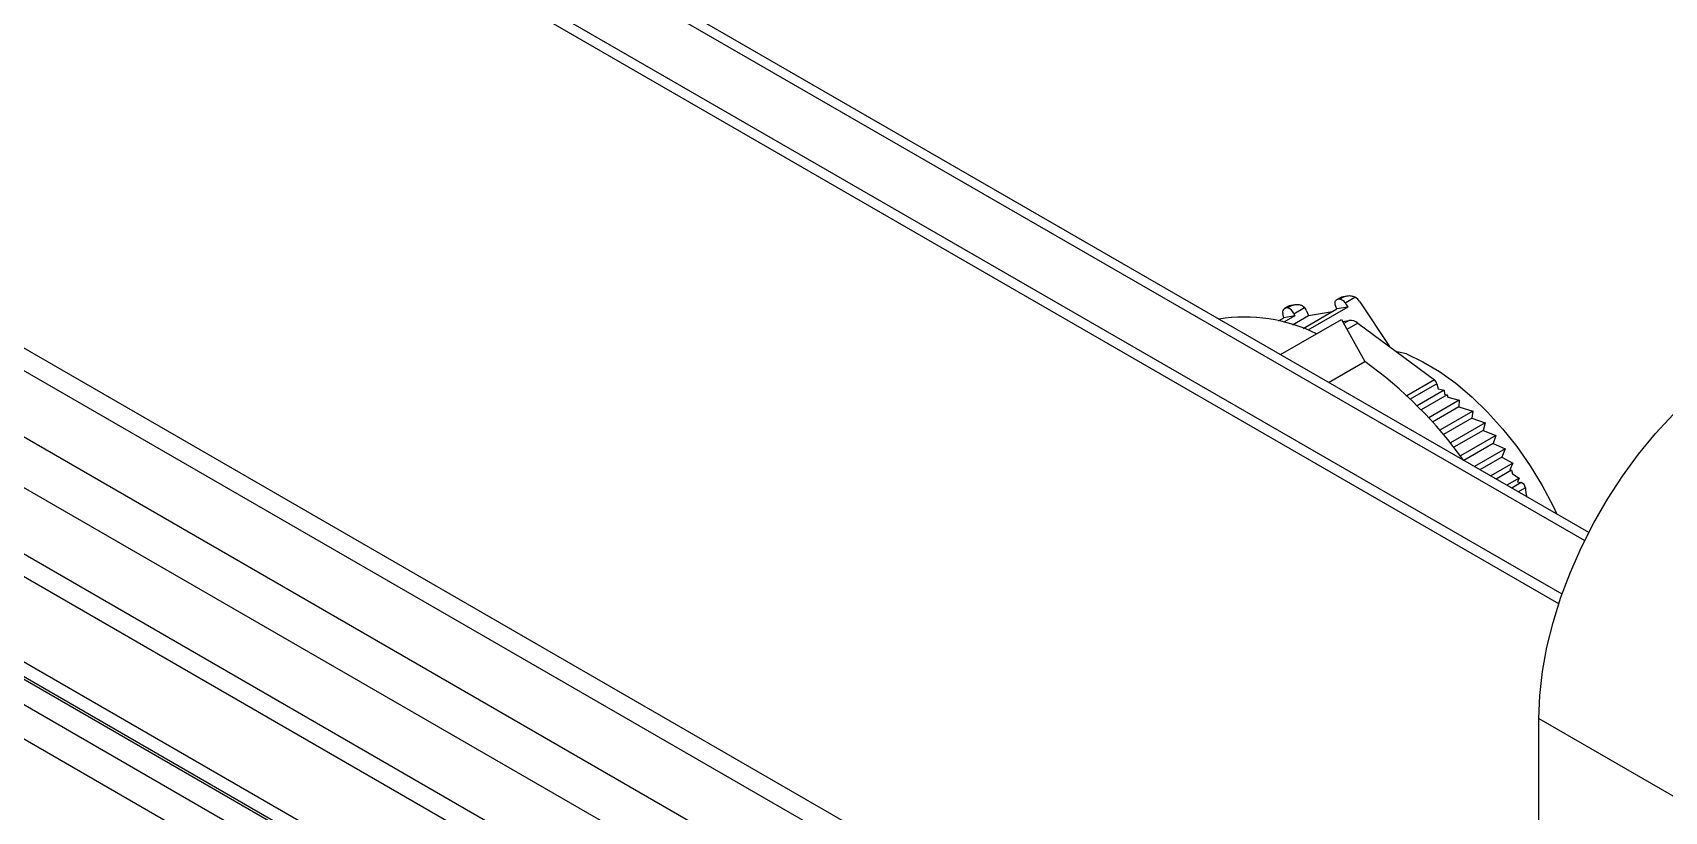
# Model space of a CAD drawing. Extents: x 7 to 135, y 1 to 99.
# Drawn here: x 85.05 to 94.29, y 18.42 to 22.84 of the extents above; entities that cross this region are included whole.
import ezdxf

# ---------------------------------------------------------------- set-up
doc = ezdxf.new("R2010")
doc.units = 0
doc.header["$MEASUREMENT"] = 0
doc.layers.add('OBJECT', color=7, linetype='CONTINUOUS')

msp = doc.modelspace()

# ---------------------------------------------------------------- linework, layer by layer
at = {"layer": 'OBJECT'}
for p, q in [((93.8418, 19.9554), (85.6432, 24.6883)), ((93.8649, 20.0012), (85.7029, 24.7131)), ((93.7136, 19.6519), (85.1972, 24.5683)), ((93.6951, 19.5977), (85.2232, 24.4884)), ((92.2815, 16.8422), (81.7746, 22.9077)), ((92.1728, 16.7767), (81.691, 22.8278)), ((91.8937, 16.5603), (81.4751, 22.5749)), ((91.8101, 16.3229), (81.3513, 22.3606)), ((92.0887, 15.7845), (81.2403, 22.0472)), ((92.332, 15.5158), (81.2129, 21.9347)), ((92.1997, 15.1099), (81.5377, 21.265)), ((92.1633, 21.2844), (92.1394, 21.2706)), ((92.1404, 21.2712), (92.1599, 21.2824)), ((92.1592, 21.2743), (92.1404, 21.2712)), ((92.1786, 21.2855), (92.1592, 21.2743)), ((92.1786, 21.2855), (92.1599, 21.2824)), ((92.1977, 21.2914), (92.1682, 21.2864)), ((92.1942, 21.2418), (92.2547, 21.2768)), ((92.2473, 21.1586), (92.4375, 21.2684)), ((92.5001, 21.2789), (92.274, 21.1484)), ((92.4375, 21.2684), (92.432, 21.2815)), ((92.4596, 21.3338), (92.4357, 21.3201)), ((92.4367, 21.3206), (92.4562, 21.3318)), ((92.4555, 21.3237), (92.4367, 21.3206)), ((92.5001, 21.2789), (92.4375, 21.2684)), ((92.475, 21.335), (92.4555, 21.3237)), ((92.475, 21.335), (92.4562, 21.3318)), ((92.494, 21.3408), (92.4645, 21.3359)), ((92.4845, 21.3024), (92.5403, 21.3346)), ((92.4845, 21.3024), (92.5001, 21.2789)), ((92.5688, 21.308), (92.736, 21.0553)), ((92.1035, 15.0659), (81.5111, 21.1808)), ((92.1274, 15.0675), (81.5349, 21.1824)), ((92.1071, 21.201), (92.1371, 21.2183)), ((92.118, 21.0097), (92.4636, 21.2093)), ((92.1371, 21.2183), (92.132, 21.2436)), ((92.1997, 21.2288), (92.1371, 21.2183)), ((92.1997, 21.2288), (92.1383, 21.1933)), ((92.187, 21.1793), (92.2777, 21.2316)), ((92.1942, 21.2418), (92.1997, 21.2288)), ((92.2667, 21.2576), (92.2777, 21.2316)), ((92.2777, 21.2316), (92.4127, 21.2541)), ((92.4636, 21.2093), (92.5966, 20.9707)), ((92.4702, 21.1976), (92.5083, 21.2039)), ((92.5083, 21.2039), (92.4768, 21.1857)), ((92.5566, 21.1883), (92.4951, 21.1528)), ((92.5566, 21.1883), (92.9903, 20.8669)), ((92.0029, 14.9804), (81.4104, 21.0953)), ((92.832, 21.0135), (92.7768, 21.025)), ((91.9012, 14.8442), (81.3087, 20.9591)), ((92.391, 20.8521), (92.5966, 20.9707)), ((92.9903, 20.8669), (92.8339, 20.7766)), ((93.0046, 20.8446), (92.8539, 20.7576)), ((93.0459, 20.8074), (92.893, 20.7191)), ((93.0046, 20.8446), (93.0116, 20.8156)), ((93.0116, 20.8156), (93.0459, 20.8074)), ((93.0459, 20.8074), (93.0476, 20.7848)), ((93.0635, 20.7815), (92.9156, 20.6961)), ((93.1315, 20.7506), (92.9586, 20.6507)), ((93.1289, 20.713), (92.9802, 20.6271)), ((93.0476, 20.7848), (93.0635, 20.7815)), ((93.0635, 20.7815), (93.0668, 20.7677)), ((93.0668, 20.7677), (93.1315, 20.7506)), ((93.1315, 20.7506), (93.1289, 20.713)), ((93.1289, 20.713), (93.2091, 20.6891)), ((93.2091, 20.6891), (93.0212, 20.5806)), ((93.2019, 20.6488), (93.0418, 20.5564)), ((93.2783, 20.6228), (93.081, 20.5089)), ((93.2091, 20.6891), (93.2019, 20.6488)), ((93.2019, 20.6488), (93.2783, 20.6228)), ((93.2783, 20.6228), (93.2668, 20.58)), ((93.2668, 20.58), (93.1007, 20.4841)), ((93.3391, 20.5516), (93.1381, 20.4355)), ((93.2668, 20.58), (93.3391, 20.5516)), ((93.3391, 20.5516), (93.3235, 20.5065)), ((93.3235, 20.5065), (93.1569, 20.4103)), ((93.3915, 20.4755), (93.2174, 20.375)), ((93.3235, 20.5065), (93.3915, 20.4755)), ((93.3915, 20.4755), (93.3721, 20.4283)), ((93.3721, 20.4283), (93.2486, 20.357)), ((93.4355, 20.3947), (93.3094, 20.3219)), ((93.4282, 20.3544), (93.3407, 20.3039)), ((93.3721, 20.4283), (93.4355, 20.3947)), ((93.4355, 20.3947), (93.4179, 20.3565)), ((93.4179, 20.3565), (93.4282, 20.3544)), ((93.4282, 20.3544), (93.4333, 20.3332)), ((93.4715, 20.3092), (93.4015, 20.2688)), ((93.483, 20.2845), (93.4286, 20.2531)), ((93.4333, 20.3332), (93.4715, 20.3092)), ((93.4715, 20.3092), (93.4613, 20.2889)), ((93.4613, 20.2889), (93.483, 20.2845)), ((93.5059, 20.2545), (93.466, 20.2315)), ((93.5822, 18.9474), (94.4661, 18.4372)), ((93.5822, 14.0491), (93.5822, 18.9474))]:
    msp.add_line(p, q, dxfattribs=at)
at = {"layer": 'OBJECT', "flags": 128}
for points in [[(92.432, 21.2815), (92.4296, 21.2879), (92.4281, 21.2942), (92.4275, 21.3003), (92.4277, 21.3059), (92.4288, 21.3109), (92.4307, 21.3151), (92.4334, 21.3183), (92.4367, 21.3206)], [(92.832, 21.0135), (92.9253, 20.9692), (93.019, 20.9135), (93.112, 20.8469), (93.2034, 20.7702), (93.292, 20.6842), (93.3771, 20.5898), (93.4576, 20.488), (93.5328, 20.38), (93.6016, 20.2669), (93.6635, 20.15), (93.6849, 20.1051)], [(93.5822, 18.9474), (93.5873, 19.0776), (93.6026, 19.2124), (93.6278, 19.3509), (93.6628, 19.4919), (93.7074, 19.6341), (93.761, 19.7762), (93.8233, 19.9172), (93.8938, 20.0559), (93.9717, 20.1909), (94.0565, 20.3212), (94.1475, 20.4456), (94.2438, 20.5632), (94.3447, 20.6728), (94.4492, 20.7736), (94.5565, 20.8647), (94.6657, 20.9454), (94.7758, 21.0148)]]:
    msp.add_lwpolyline(points, dxfattribs=at)
at = {"layer": 'OBJECT'}
for centre, radius, start, end in [((92.1543, 21.2519), 0.0238, 125.78957, 200.40778), ((92.1468, 21.2259), 0.05, 18.58138, 75.67817), ((92.4466, 21.2811), 0.0435, 29.23583, 78.11715), ((91.9173, 20.3076), 0.9149, 63.7056, 99.26601), ((92.5136, 21.1379), 0.0663, 49.53636, 94.53241), ((91.1355, 18.9498), 2.4937, 35.83324, 54.13469), ((92.9653, 20.835), 0.0405, 13.70896, 51.91231), ((93.4704, 20.2511), 0.0356, 5.46056, 69.37757), ((94.4154, 20.3538), 0.9149, 186.22847, 189.62975)]:
    msp.add_arc(centre, radius, start, end, dxfattribs=at)
for centre, major_axis, ratio, start_param, end_param in [((92.2225, 21.2321), (-0.0103, 0.0616), 0.798042, 5.002728, 5.380238), ((92.5246, 21.2825), (-0.0411, 0.0513), 0.772519, 4.5942, 5.199419)]:
    msp.add_ellipse(centre, major_axis=major_axis, ratio=ratio, start_param=start_param, end_param=end_param, dxfattribs=at)
for points, knots in [([(92.1599, 21.2824), (92.1609, 21.283), (92.1647, 21.2852), (92.1661, 21.2868), (92.168, 21.2862), (92.1682, 21.2862)], [0, 0, 0, 0, 0.238362, 0.913548, 1, 1, 1, 1]), ([(92.2547, 21.2768), (92.2512, 21.2799), (92.2434, 21.2868), (92.2244, 21.2927), (92.2055, 21.293), (92.1909, 21.2901), (92.1832, 21.2878), (92.18, 21.2862), (92.1786, 21.2855)], [0, 0, 0, 0, 0.178041, 0.399403, 0.709894, 0.856188, 0.940681, 1, 1, 1, 1]), ([(92.4562, 21.3318), (92.4572, 21.3324), (92.461, 21.3346), (92.4624, 21.3362), (92.4643, 21.3356), (92.4645, 21.3356)], [0, 0, 0, 0, 0.238367, 0.913599, 1, 1, 1, 1]), ([(92.5403, 21.3346), (92.5341, 21.3371), (92.5199, 21.3429), (92.4999, 21.3422), (92.4858, 21.3392), (92.4788, 21.3369), (92.476, 21.3355), (92.475, 21.335)], [0, 0, 0, 0, 0.298367, 0.683512, 0.846612, 0.940069, 1, 1, 1, 1])]:
    msp.add_open_spline(points, degree=3, knots=knots, dxfattribs=at)

doc.saveas('drawing.dxf')
